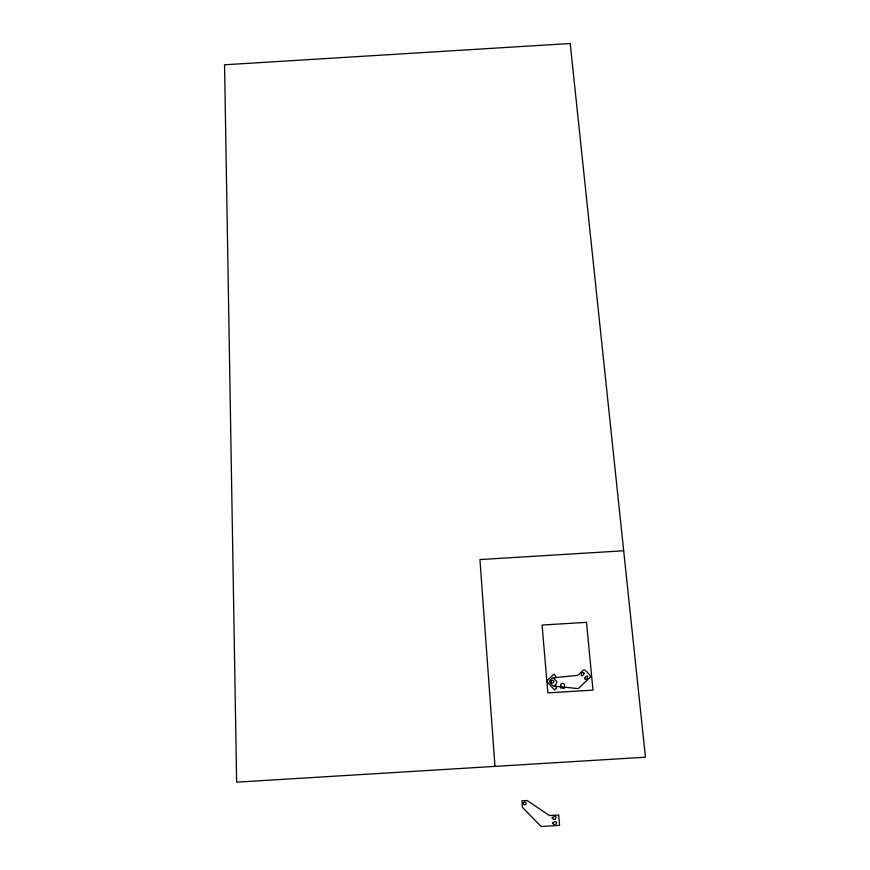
<?xml version="1.0" encoding="UTF-8"?>
<svg xmlns="http://www.w3.org/2000/svg" width="870" height="870" viewBox="0 0 870 870"><rect width="100%" height="100%" fill="white"/><g stroke="black" fill="none" stroke-linecap="round" stroke-linejoin="round"><path stroke-width="1.3" d="M623.681 550.775L479.935 559.573L494.976 766.394M584.314 673.434C579.714 680.71 580.845 669.095 584.314 673.434M584.455 678.317C587.326 682.939 589.621 671.161 584.455 678.317M554.908 685.462L556.724 687.887L554.592 689.921L547.85 682.656A1.979 1.914 58 0 1 547.904 679.883L553.951 674.141L555.908 676.251L554.146 678.654L556.245 681.058A1.979 1.914 57.5 0 1 556.202 683.831L554.929 685.353M552.189 817.746C555.843 823.401 558.529 812.754 552.189 817.746M552.635 823.053C556.3 828.729 559.029 817.93 552.635 823.053M560.671 685.158L560.476 687.909L564.347 688.311L564.543 685.56A1.979 1.914 57.3 0 0 562.749 683.407A1.979 1.914 57.3 0 0 560.671 685.158M589.686 677.697L578.898 688.018A1.99 1.914 56.1 0 1 577.408 688.529L553.864 686.06A1.979 1.925 57.9 0 1 552.613 685.429L550.199 682.841A1.979 1.914 57.7 0 1 550.242 680.068L552.102 678.306A1.979 1.914 57.2 0 1 553.2 677.795L577.158 675.424A1.979 1.914 54.1 0 0 578.267 674.913L582.911 670.476A1.979 1.903 53.3 0 1 585.64 670.596L589.708 674.924A1.979 1.914 53.7 0 1 589.686 677.697M570.209 43.5L224.558 64.793L236.64 782.163L645.442 757.204L570.209 43.5M586.5 622.344L542.075 625.051L547.872 692.89L592.97 690.127L586.5 622.344M527.198 800.509L521.924 800.835L522.435 807.382L541.194 826.5L559.584 825.38L558.692 814.983L549.372 815.549L527.198 800.509M523.49 803.032A1.381 1.316 74.9 0 0 525.121 804.761A1.381 1.316 74.9 0 0 525.708 802.466A1.381 1.316 74.9 0 0 523.49 803.032M551.178 681.471A1.348 1.316 57.6 0 0 553.124 682.754A1.348 1.316 57.6 0 0 553.2 680.438A1.348 1.316 57.6 0 0 551.178 681.471"/></g></svg>
